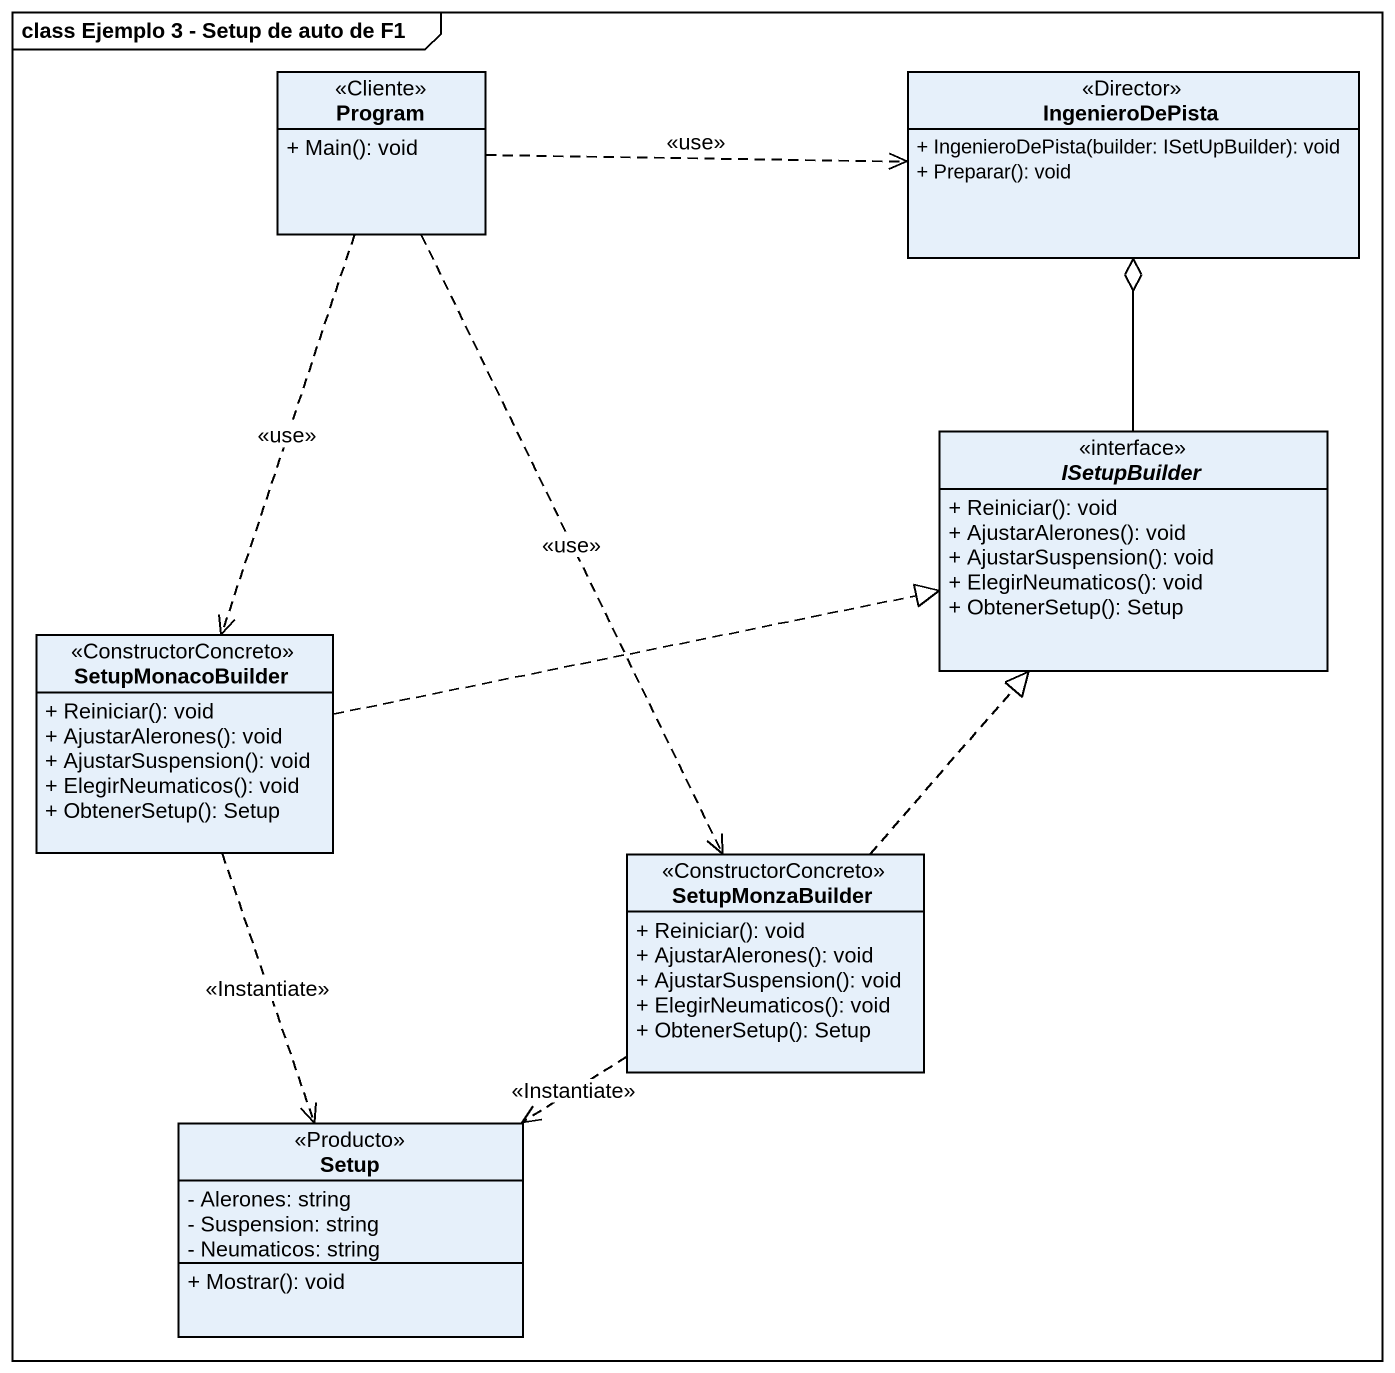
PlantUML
@startuml
mainframe class Ejemplo 3 - Setup de auto de F1
hide circle
hide empty members
skinparam classAttributeIconSize 0
class Program <<Cliente>> {
  + Main(): void
}
class IngenieroDePista <<Director>> {
  + IngenieroDePista(builder: ISetUpBuilder): void
  + Preparar(): void
}
interface ISetupBuilder {
  + Reiniciar(): void
  + AjustarAlerones(): void
  + AjustarSuspension(): void
  + ElegirNeumaticos(): void
  + ObtenerSetup(): Setup
}
class SetupMonacoBuilder <<ConstructorConcreto>> {
  + Reiniciar(): void
  + AjustarAlerones(): void
  + AjustarSuspension(): void
  + ElegirNeumaticos(): void
  + ObtenerSetup(): Setup
}
class SetupMonzaBuilder <<ConstructorConcreto>> {
  + Reiniciar(): void
  + AjustarAlerones(): void
  + AjustarSuspension(): void
  + ElegirNeumaticos(): void
  + ObtenerSetup(): Setup
}
class Setup <<Producto>> {
  - Alerones: string
  - Suspension: string
  - Neumaticos: string
  + Mostrar(): void
}
Program .right.> IngenieroDePista : <<use>>
Program ..> SetupMonacoBuilder : <<use>>
Program ..> SetupMonzaBuilder : <<use>>
ISetupBuilder -up-o IngenieroDePista
SetupMonacoBuilder .right.|> ISetupBuilder
SetupMonacoBuilder ..> Setup : <<Instantiate>>
SetupMonzaBuilder .up.|> ISetupBuilder
SetupMonzaBuilder ..> Setup : <<Instantiate>>
@enduml
